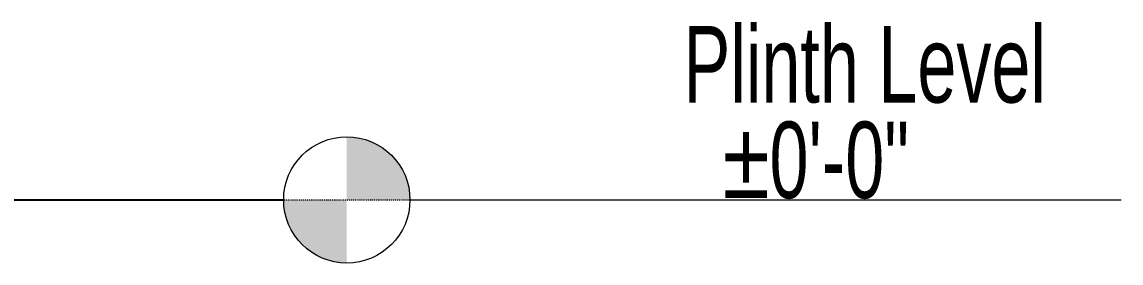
# Model space of a CAD drawing. Header units: inches. Extents: x -5051253 to -5039798, y -3262045 to -3259246.
# Drawn here: x -5046270.4 to -5046155.6, y -3261201.2 to -3261176 of the extents above; entities that cross this region are included whole.
import ezdxf

# ---------------------------------------------------------------- set-up
doc = ezdxf.new("R2010")
doc.units = ezdxf.units.IN
doc.header["$LTSCALE"] = 2
doc.header["$MEASUREMENT"] = 0
doc.linetypes.add('CENTER', pattern=[2, 1.25, -0.25, 0.25, -0.25])
doc.layers.get('0').update_dxf_attribs({"linetype": 'CONTINUOUS'})
doc.layers.add('Annotate-Bold.w', color=187, linetype='CONTINUOUS', lineweight=18)
doc.styles.add('Arial', font='arial.ttf', dxfattribs={"width": 0.8, "height": 12})

msp = doc.modelspace()

# ---------------------------------------------------------------- hatches: boundary and pattern name
at = {"layer": 'Annotate-Bold.w', "ltscale": 0.005}
h = msp.add_hatch(color=256, dxfattribs=at)
h.dxf.hatch_style = 1
h.paths.add_polyline_path([(-5046236.48, -3261188.04), (-5046236.48, -3261194.63), (-5046229.88, -3261194.63, 0.414214)])
h.paths.add_polyline_path([(-5046236.48, -3261201.23), (-5046236.48, -3261194.63), (-5046243.08, -3261194.63, 0.414214)])

# ---------------------------------------------------------------- linework, layer by layer
at = {"ltscale": 0.5}
msp.add_line((-5046273.08, -3261194.63), (-5046243.08, -3261194.63), dxfattribs=at)
at = {"layer": 'Annotate-Bold.w', "linetype": 'CENTER', "ltscale": 0.01}
msp.add_line((-5046618.65, -3261194.63), (-5046229.88, -3261194.63), dxfattribs=at)
at = {"layer": 'Annotate-Bold.w'}
msp.add_line((-5046229.88, -3261194.63), (-5046155.57, -3261194.63), dxfattribs=at)
at = {"layer": 'Annotate-Bold.w', "ltscale": 0.005}
msp.add_circle((-5046236.48, -3261194.63), 6.6, dxfattribs=at)

# ---------------------------------------------------------------- texts
at = {"layer": 'Annotate-Bold.w', "ltscale": 0.005, "char_height": 7.9962, "style": 'Arial'}
for s, insert, width, attachment_point in [('\\A1;{\\fArial Narrow|b0|i0|c0|p34;Plinth Level}', (-5046182.35, -3261176.46), 82.6277, 2), ('\\A1;\\pt55.97313;{\\fArial Narrow|b0|i0|c0|p34;±0\'-0"}', (-5046187.46, -3261194.56), 73.8752, 8)]:
    msp.add_mtext(s, dxfattribs=dict(at, insert=insert, width=width, attachment_point=attachment_point))

doc.saveas('drawing.dxf')
